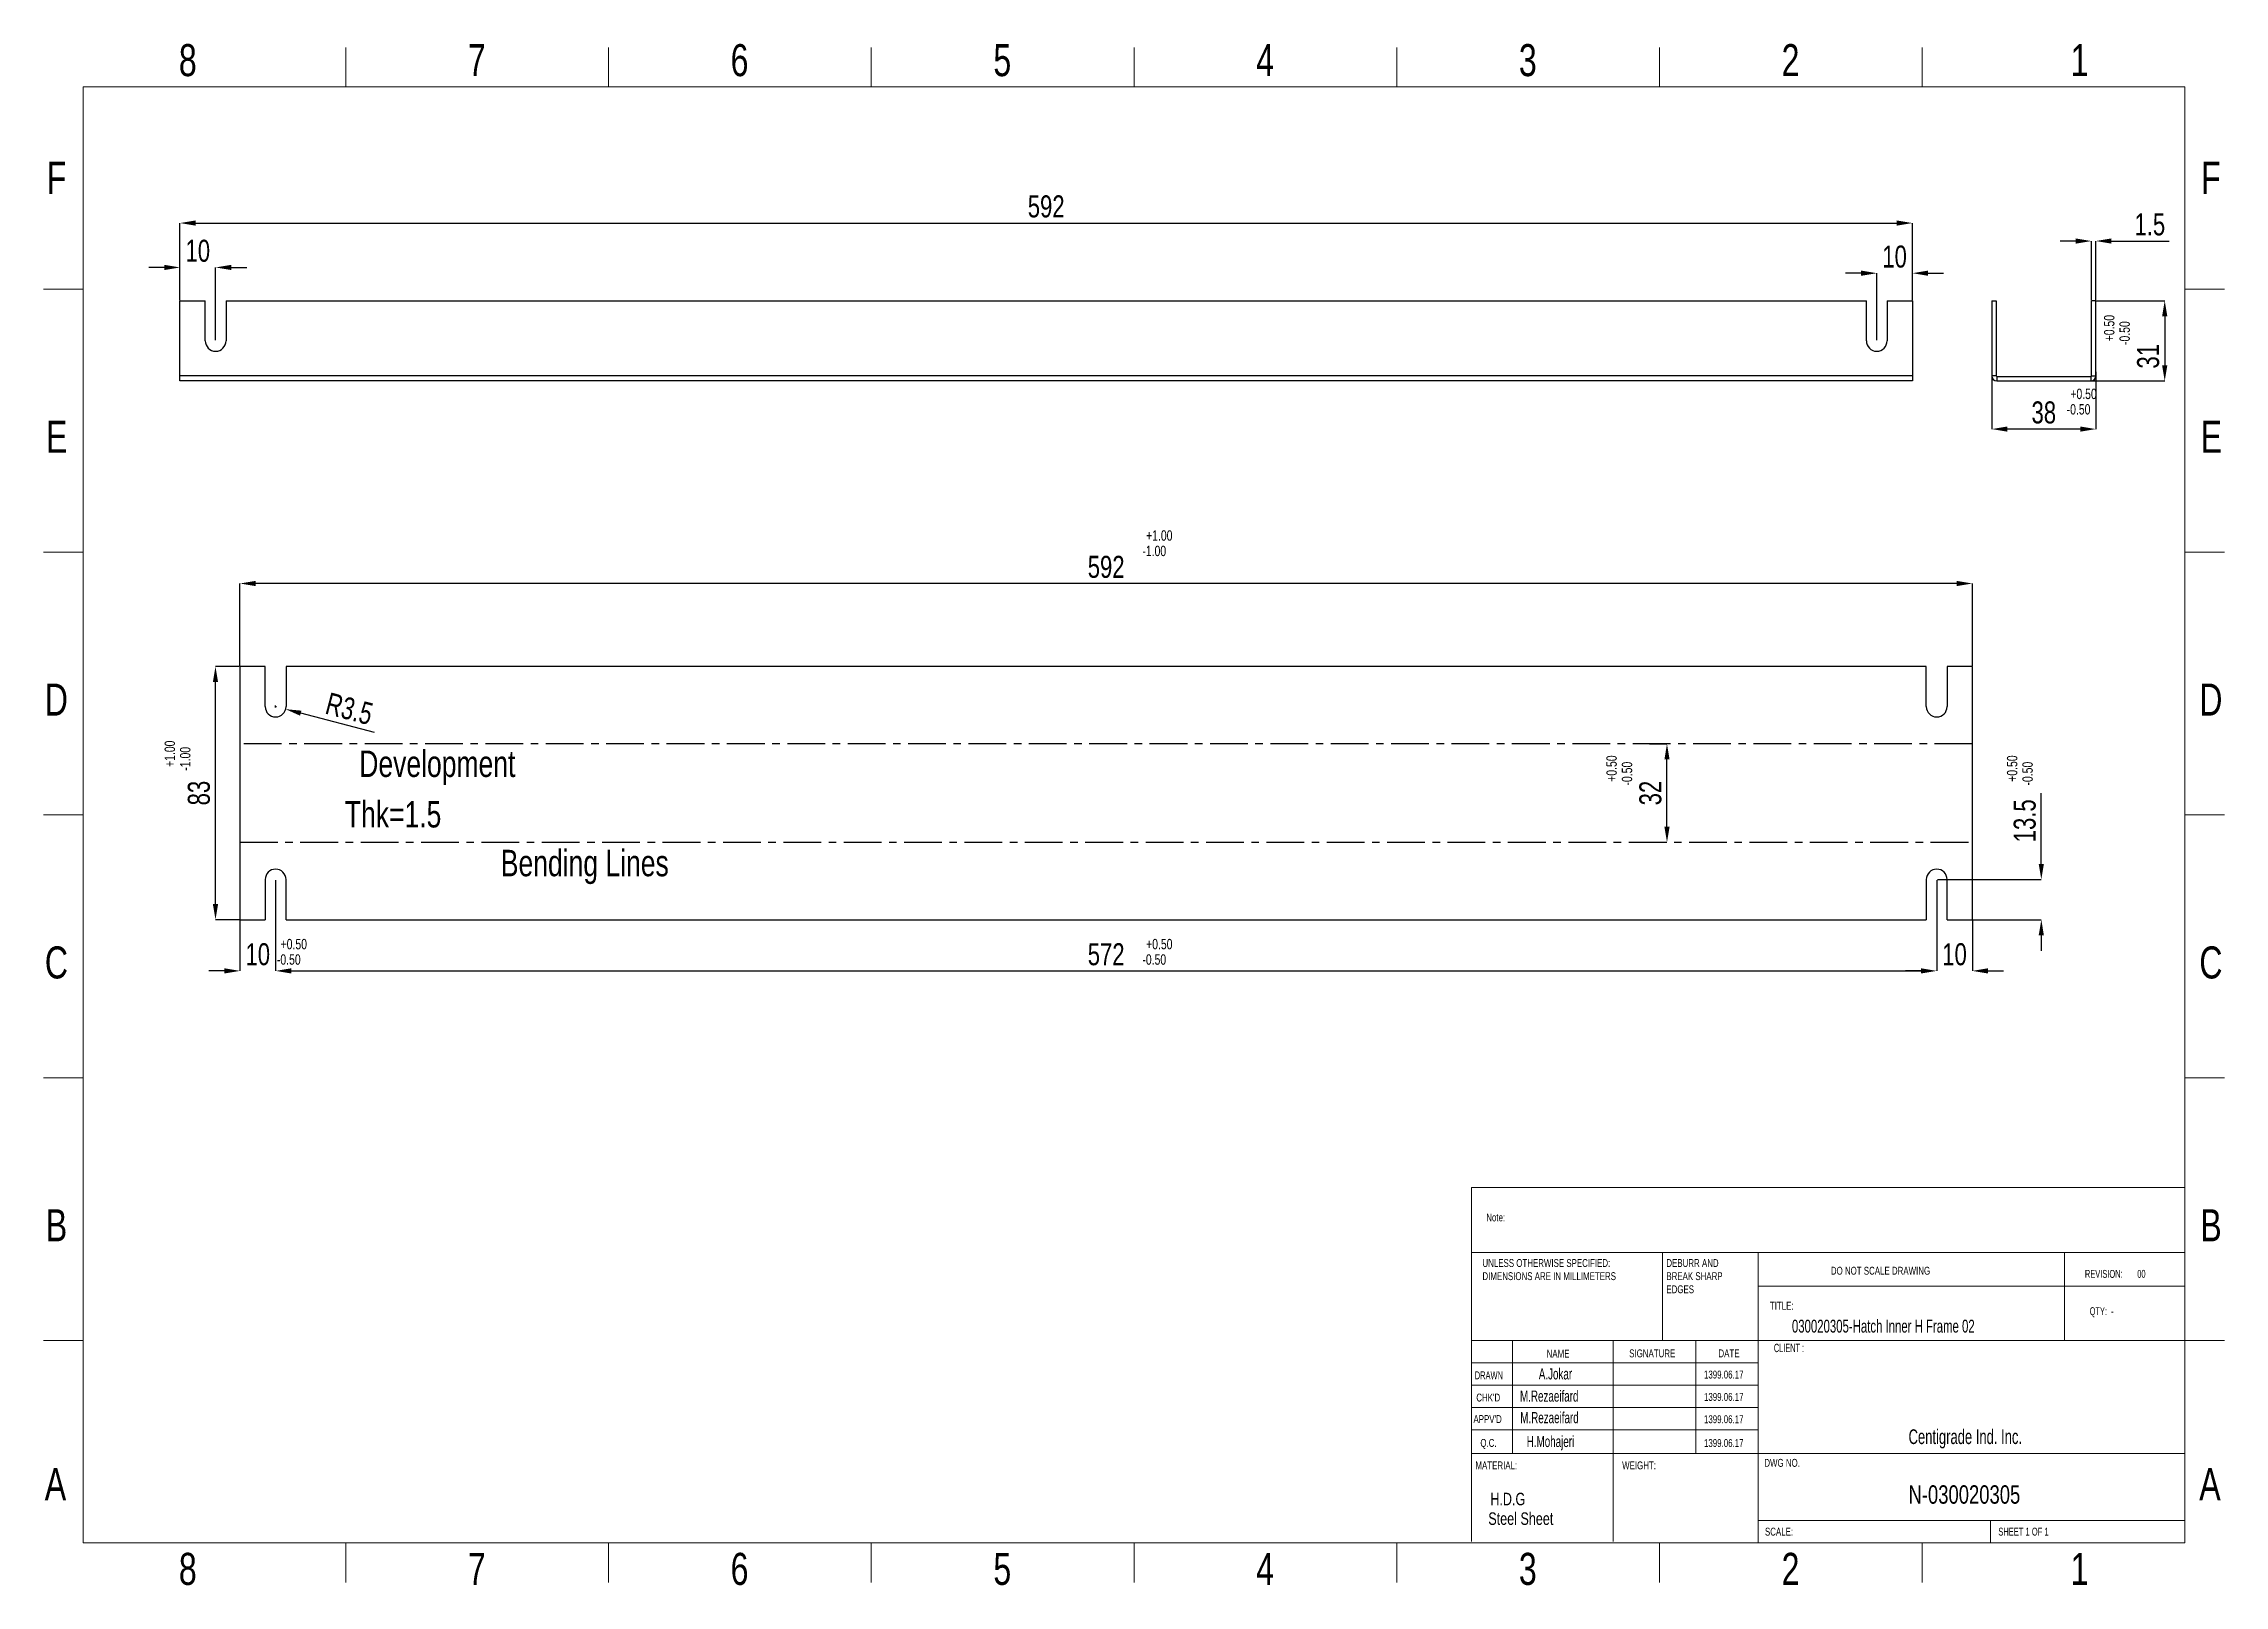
# Model space of a CAD drawing. Header units: millimetres. Extents: x 640 to 1374, y 227 to 745.
import ezdxf

# ---------------------------------------------------------------- set-up
doc = ezdxf.new("R2010")
doc.units = ezdxf.units.MM
doc.linetypes.add('CENTERX2', pattern=[20.32, 12.7, -2.54, 2.54, -2.54])
doc.styles.add('SLDTEXTSTYLE0', font='TXT', dxfattribs={"width": 0.75})
doc.styles.add('SLDTEXTSTYLE1', font='TXT', dxfattribs={"width": 0.686449})
doc.styles.add('SLDTEXTSTYLE2', font='TXT', dxfattribs={"width": 0.652778})
doc.styles.add('SLDTEXTSTYLE3', font='TXT', dxfattribs={"width": 0.692308})
doc.styles.add('SLDTEXTSTYLE4', font='TXT', dxfattribs={"width": 0.660714})
doc.styles.add('SLDTEXTSTYLE5', font='TXT', dxfattribs={"width": 0.678571})
doc.dimstyles.new('SLDDIMSTYLE0', dxfattribs={"dimscale": 3.5, "dimtxt": 2.116667, "dimasz": 1.5, "dimexe": 0, "dimexo": 0.0625, "dimgap": 0.529167, "dimtad": 1, "dimdec": 1, "dimrnd": 1e-09, "dimzin": 12, "dimdsep": 46, "dimtxsty": 'SLDTEXTSTYLE0', "dimcen": 0.09, "dimadec": 0, "dimazin": 3, "dimtfac": 1, "dimtdec": 1, "dimtofl": 0, "dimtmove": 0, "dimatfit": 3, "dimfxl": 1, "dimfrac": 2, "dimtolj": 1, "dimtzin": 12, "dimarcsym": 0})

# ---------------------------------------------------------------- blocks, each defined once
blk = doc.blocks.new('SW_NOTE_62')
at = {"color": 0, "linetype": 'Continuous', "lineweight": 0, "char_height": 1.5, "attachment_point": 1, "style": 'SLDTEXTSTYLE0'}
for s, insert in [('UNLESS OTHERWISE SPECIFIED:', (0, 1.93)), ('DIMENSIONS ARE IN MILLIMETERS', (0, -0.57))]:
    blk.add_mtext(s, dxfattribs=dict(at, insert=insert))
blk = doc.blocks.new('SW_NOTE_63')
at = {"color": 0, "linetype": 'Continuous', "lineweight": 0, "char_height": 1.5, "attachment_point": 1, "style": 'SLDTEXTSTYLE0'}
for s, insert in [('DEBURR AND', (0, 1.93)), ('BREAK SHARP', (0, -0.57)), ('EDGES', (0, -3.07))]:
    blk.add_mtext(s, dxfattribs=dict(at, insert=insert))
blk = doc.blocks.new('*D3')
at = {"color": 0, "lineweight": -2, "transparency": 16777216}
for p, q in [((685.63, 659.12), (685.63, 685.02)), ((690.88, 685.02), (1263.38, 685.02)), ((1268.63, 659.12), (1268.63, 685.02))]:
    blk.add_line(p, q, dxfattribs=at)
at = {"color": 0, "transparency": 16777216}
for points in [[(690.88, 685.9), (690.88, 684.15), (685.63, 685.02)], [(1263.38, 685.9), (1263.38, 684.15), (1268.63, 685.02)]]:
    blk.add_solid(points, dxfattribs=at)
at = {"layer": 'Defpoints', "color": 0, "transparency": 16777216}
for p in [(1268.63, 685.02), (685.63, 658.91), (1268.63, 658.91)]:
    blk.add_point(p, dxfattribs=at)
at = {"color": 0, "transparency": 16777216, "insert": (977.13, 690.58), "char_height": 7.408, "attachment_point": 5, "style": 'SLDTEXTSTYLE0'}
blk.add_mtext('\\A1;592', dxfattribs=at)
blk = doc.blocks.new('*D4')
at = {"color": 0, "lineweight": -2, "transparency": 16777216}
for p, q in [((680.38, 670.09), (675.13, 670.09)), ((685.63, 659.12), (685.63, 670.09)), ((697.63, 645.62), (697.63, 670.09)), ((702.88, 670.09), (708.13, 670.09))]:
    blk.add_line(p, q, dxfattribs=at)
at = {"color": 0, "transparency": 16777216}
for points in [[(680.38, 670.97), (680.38, 669.22), (685.63, 670.09)], [(702.88, 670.97), (702.88, 669.22), (697.63, 670.09)]]:
    blk.add_solid(points, dxfattribs=at)
at = {"layer": 'Defpoints', "color": 0, "transparency": 16777216}
for p in [(685.63, 670.09), (685.63, 658.91), (697.63, 645.41)]:
    blk.add_point(p, dxfattribs=at)
at = {"color": 0, "transparency": 16777216, "insert": (691.63, 675.65), "char_height": 7.408, "attachment_point": 5, "style": 'SLDTEXTSTYLE0'}
blk.add_mtext('\\A1;10', dxfattribs=at)
blk = doc.blocks.new('*D5')
at = {"color": 0, "lineweight": -2, "transparency": 16777216}
for p, q in [((1251.38, 668.16), (1246.13, 668.16)), ((1256.63, 645.62), (1256.63, 668.16)), ((1268.63, 659.12), (1268.63, 668.16)), ((1273.88, 668.16), (1279.13, 668.16))]:
    blk.add_line(p, q, dxfattribs=at)
at = {"color": 0, "transparency": 16777216}
for points in [[(1251.38, 669.03), (1251.38, 667.28), (1256.63, 668.16)], [(1273.88, 669.03), (1273.88, 667.28), (1268.63, 668.16)]]:
    blk.add_solid(points, dxfattribs=at)
at = {"layer": 'Defpoints', "color": 0, "transparency": 16777216}
for p in [(1268.63, 668.16), (1268.63, 658.91), (1256.63, 645.41)]:
    blk.add_point(p, dxfattribs=at)
at = {"color": 0, "transparency": 16777216, "insert": (1262.63, 673.71), "char_height": 7.408, "attachment_point": 5, "style": 'SLDTEXTSTYLE0'}
blk.add_mtext('\\A1;10', dxfattribs=at)
blk = doc.blocks.new('*D6')
at = {"color": 0, "lineweight": -2, "transparency": 16777216}
for p, q in [((1330.57, 658.91), (1353.54, 658.91)), ((1353.54, 653.66), (1353.54, 637.16)), ((1327.34, 631.91), (1353.54, 631.91))]:
    blk.add_line(p, q, dxfattribs=at)
at = {"color": 0, "transparency": 16777216}
for points in [[(1352.67, 653.66), (1354.42, 653.66), (1353.54, 658.91)], [(1352.67, 637.16), (1354.42, 637.16), (1353.54, 631.91)]]:
    blk.add_solid(points, dxfattribs=at)
at = {"layer": 'Defpoints', "color": 0, "transparency": 16777216}
for p in [(1330.35, 658.91), (1327.12, 631.91), (1353.54, 631.91)]:
    blk.add_point(p, dxfattribs=at)
at = {"color": 0, "transparency": 16777216, "insert": (1347.99, 640.21), "char_height": 7.408, "attachment_point": 5, "rotation": 90, "style": 'SLDTEXTSTYLE0'}
blk.add_mtext('\\A1;31', dxfattribs=at)
blk = doc.blocks.new('*D7')
at = {"color": 0, "lineweight": -2, "transparency": 16777216}
for p, q in [((1295.35, 636.23), (1295.35, 615.72)), ((1330.35, 635.01), (1330.35, 615.72)), ((1325.1, 615.72), (1300.6, 615.72))]:
    blk.add_line(p, q, dxfattribs=at)
at = {"color": 0, "transparency": 16777216}
for points in [[(1300.6, 616.59), (1300.6, 614.84), (1295.35, 615.72)], [(1325.1, 616.59), (1325.1, 614.84), (1330.35, 615.72)]]:
    blk.add_solid(points, dxfattribs=at)
at = {"layer": 'Defpoints', "color": 0, "transparency": 16777216}
for p in [(1295.35, 636.45), (1330.35, 635.22), (1295.35, 615.72)]:
    blk.add_point(p, dxfattribs=at)
at = {"color": 0, "transparency": 16777216, "insert": (1312.85, 621.27), "char_height": 7.408, "attachment_point": 5, "style": 'SLDTEXTSTYLE0'}
blk.add_mtext('\\A1;38', dxfattribs=at)
blk = doc.blocks.new('*D8')
at = {"color": 0, "lineweight": -2, "transparency": 16777216}
for p, q in [((1323.6, 678.97), (1318.35, 678.97)), ((1328.85, 659.12), (1328.85, 678.97)), ((1330.35, 659.12), (1330.35, 678.97)), ((1335.6, 678.97), (1355.02, 678.97))]:
    blk.add_line(p, q, dxfattribs=at)
at = {"color": 0, "transparency": 16777216}
for points in [[(1323.6, 679.85), (1323.6, 678.1), (1328.85, 678.97)], [(1335.6, 679.85), (1335.6, 678.1), (1330.35, 678.97)]]:
    blk.add_solid(points, dxfattribs=at)
at = {"layer": 'Defpoints', "color": 0, "transparency": 16777216}
for p in [(1330.35, 678.97), (1328.85, 658.91), (1330.35, 658.91)]:
    blk.add_point(p, dxfattribs=at)
at = {"color": 0, "transparency": 16777216, "insert": (1348.53, 684.53), "char_height": 7.408, "attachment_point": 5, "style": 'SLDTEXTSTYLE0'}
blk.add_mtext('\\A1;1.5', dxfattribs=at)
blk = doc.blocks.new('*D9')
at = {"color": 0, "lineweight": -2, "transparency": 16777216}
for p, q in [((705.81, 536.09), (705.81, 563.77)), ((1283.56, 563.77), (711.06, 563.77)), ((1288.81, 536.09), (1288.81, 563.77))]:
    blk.add_line(p, q, dxfattribs=at)
at = {"color": 0, "transparency": 16777216}
for points in [[(711.06, 564.65), (711.06, 562.9), (705.81, 563.77)], [(1283.56, 564.65), (1283.56, 562.9), (1288.81, 563.77)]]:
    blk.add_solid(points, dxfattribs=at)
at = {"layer": 'Defpoints', "color": 0, "transparency": 16777216}
for p in [(705.81, 563.77), (705.81, 535.87), (1288.81, 535.87)]:
    blk.add_point(p, dxfattribs=at)
at = {"color": 0, "transparency": 16777216, "insert": (997.31, 569.33), "char_height": 7.408, "attachment_point": 5, "style": 'SLDTEXTSTYLE0'}
blk.add_mtext('\\A1;592', dxfattribs=at)
blk = doc.blocks.new('*D10')
at = {"color": 0, "lineweight": -2, "transparency": 16777216}
for p, q in [((717.81, 463.97), (717.81, 433.46)), ((1276.81, 463.97), (1276.81, 433.46)), ((723.06, 433.46), (1271.56, 433.46))]:
    blk.add_line(p, q, dxfattribs=at)
at = {"color": 0, "transparency": 16777216}
for points in [[(723.06, 434.34), (723.06, 432.59), (717.81, 433.46)], [(1271.56, 434.34), (1271.56, 432.59), (1276.81, 433.46)]]:
    blk.add_solid(points, dxfattribs=at)
at = {"layer": 'Defpoints', "color": 0, "transparency": 16777216}
for p in [(717.81, 464.19), (1276.81, 464.19), (1276.81, 433.46)]:
    blk.add_point(p, dxfattribs=at)
at = {"color": 0, "transparency": 16777216, "insert": (997.31, 439.02), "char_height": 7.408, "attachment_point": 5, "style": 'SLDTEXTSTYLE0'}
blk.add_mtext('\\A1;572', dxfattribs=at)
blk = doc.blocks.new('*D11')
at = {"color": 0, "lineweight": -2, "transparency": 16777216}
for p, q in [((717.81, 463.97), (717.81, 433.46)), ((705.81, 450.47), (705.81, 433.46)), ((700.56, 433.46), (695.31, 433.46)), ((723.06, 433.46), (728.31, 433.46))]:
    blk.add_line(p, q, dxfattribs=at)
at = {"color": 0, "transparency": 16777216}
for points in [[(700.56, 434.34), (700.56, 432.59), (705.81, 433.46)], [(723.06, 434.34), (723.06, 432.59), (717.81, 433.46)]]:
    blk.add_solid(points, dxfattribs=at)
at = {"layer": 'Defpoints', "color": 0, "transparency": 16777216}
for p in [(717.81, 464.19), (705.81, 450.69), (705.81, 433.46)]:
    blk.add_point(p, dxfattribs=at)
at = {"color": 0, "transparency": 16777216, "insert": (711.81, 439.02), "char_height": 7.408, "attachment_point": 5, "style": 'SLDTEXTSTYLE0'}
blk.add_mtext('\\A1;10', dxfattribs=at)
blk = doc.blocks.new('*D12')
at = {"color": 0, "lineweight": -2, "transparency": 16777216}
for p, q in [((1276.81, 463.97), (1276.81, 433.46)), ((1288.81, 450.47), (1288.81, 433.46)), ((1271.56, 433.46), (1266.31, 433.46)), ((1294.06, 433.46), (1299.31, 433.46))]:
    blk.add_line(p, q, dxfattribs=at)
at = {"color": 0, "transparency": 16777216}
for points in [[(1271.56, 434.34), (1271.56, 432.59), (1276.81, 433.46)], [(1294.06, 434.34), (1294.06, 432.59), (1288.81, 433.46)]]:
    blk.add_solid(points, dxfattribs=at)
at = {"layer": 'Defpoints', "color": 0, "transparency": 16777216}
for p in [(1276.81, 464.19), (1288.81, 450.69), (1288.81, 433.46)]:
    blk.add_point(p, dxfattribs=at)
at = {"color": 0, "transparency": 16777216, "insert": (1282.81, 439.02), "char_height": 7.408, "attachment_point": 5, "style": 'SLDTEXTSTYLE0'}
blk.add_mtext('\\A1;10', dxfattribs=at)
blk = doc.blocks.new('*D13')
at = {"color": 0, "lineweight": -2, "transparency": 16777216}
for p, q in [((1312.01, 469.44), (1312.01, 493.21)), ((1277.03, 464.19), (1312.01, 464.19)), ((1289.03, 450.69), (1312.01, 450.69)), ((1312.01, 445.44), (1312.01, 440.19))]:
    blk.add_line(p, q, dxfattribs=at)
at = {"color": 0, "transparency": 16777216}
for points in [[(1311.13, 469.44), (1312.88, 469.44), (1312.01, 464.19)], [(1311.13, 445.44), (1312.88, 445.44), (1312.01, 450.69)]]:
    blk.add_solid(points, dxfattribs=at)
at = {"layer": 'Defpoints', "color": 0, "transparency": 16777216}
for p in [(1276.81, 464.19), (1312.01, 464.19), (1288.81, 450.69)]:
    blk.add_point(p, dxfattribs=at)
at = {"color": 0, "transparency": 16777216, "insert": (1306.45, 483.95), "char_height": 7.408, "attachment_point": 5, "rotation": 90, "style": 'SLDTEXTSTYLE0'}
blk.add_mtext('\\A1;13.5', dxfattribs=at)
blk = doc.blocks.new('*D14')
at = {"color": 0, "lineweight": -2, "transparency": 16777216}
for p, q in [((717.5, 522.37), (718.13, 522.37)), ((717.81, 522.06), (717.81, 522.69)), ((751.06, 513.66), (726.28, 520.15))]:
    blk.add_line(p, q, dxfattribs=at)
at = {"color": 0, "transparency": 16777216}
blk.add_solid([(726.5, 521), (726.05, 519.31), (721.2, 521.49)], dxfattribs=at)
at = {"layer": 'Defpoints', "color": 0, "transparency": 16777216}
for p in [(717.81, 522.37), (721.2, 521.49)]:
    blk.add_point(p, dxfattribs=at)
at = {"color": 0, "transparency": 16777216, "insert": (742.62, 521.62), "char_height": 7.408, "attachment_point": 5, "rotation": 345.31193, "style": 'SLDTEXTSTYLE0'}
blk.add_mtext('\\A1;R3.5', dxfattribs=at)
blk = doc.blocks.new('*D15')
at = {"color": 0, "lineweight": -2, "transparency": 16777216}
for p, q in [((705.59, 535.87), (697.58, 535.87)), ((697.58, 455.94), (697.58, 530.62)), ((705.59, 450.69), (697.58, 450.69))]:
    blk.add_line(p, q, dxfattribs=at)
at = {"color": 0, "transparency": 16777216}
for points in [[(696.7, 530.62), (698.45, 530.62), (697.58, 535.87)], [(696.7, 455.94), (698.45, 455.94), (697.58, 450.69)]]:
    blk.add_solid(points, dxfattribs=at)
at = {"layer": 'Defpoints', "color": 0, "transparency": 16777216}
for p in [(697.58, 535.87), (705.81, 535.87), (705.81, 450.69)]:
    blk.add_point(p, dxfattribs=at)
at = {"color": 0, "transparency": 16777216, "insert": (692.02, 493.28), "char_height": 7.408, "attachment_point": 5, "rotation": 90, "style": 'SLDTEXTSTYLE0'}
blk.add_mtext('\\A1;83', dxfattribs=at)
blk = doc.blocks.new('*D16')
at = {"color": 0, "lineweight": -2, "transparency": 16777216}
for p, q in [((1180.13, 509.83), (1186.04, 509.83)), ((1186.04, 481.98), (1186.04, 504.58)), ((1180.13, 476.73), (1186.04, 476.73))]:
    blk.add_line(p, q, dxfattribs=at)
at = {"color": 0, "transparency": 16777216}
for points in [[(1185.17, 504.58), (1186.92, 504.58), (1186.04, 509.83)], [(1185.17, 481.98), (1186.92, 481.98), (1186.04, 476.73)]]:
    blk.add_solid(points, dxfattribs=at)
at = {"layer": 'Defpoints', "color": 0, "transparency": 16777216}
for p in [(1179.91, 509.83), (1186.04, 509.83), (1179.91, 476.73)]:
    blk.add_point(p, dxfattribs=at)
at = {"color": 0, "transparency": 16777216, "insert": (1180.49, 493.28), "char_height": 7.408, "attachment_point": 5, "rotation": 90, "style": 'SLDTEXTSTYLE0'}
blk.add_mtext('\\A1;32', dxfattribs=at)

msp = doc.modelspace()

# ---------------------------------------------------------------- linework, layer by layer
at = {"color": 7, "linetype": 'Continuous', "lineweight": 18}
for p, q in [((741.42, 730.87), (741.42, 744.13)), ((829.84, 730.87), (829.84, 744.13)), ((918.26, 730.87), (918.26, 744.13)), ((1006.68, 744.13), (1006.68, 730.87)), ((1006.68, 730.87), (1006.68, 744.13)), ((1095.1, 730.87), (1095.1, 744.13)), ((1183.52, 730.87), (1183.52, 744.13)), ((1271.94, 730.87), (1271.94, 744.13)), ((653.01, 241.03), (653.01, 730.87)), ((653.01, 730.87), (1360.35, 730.87)), ((1360.35, 730.87), (1360.35, 241.03)), ((653.01, 662.79), (639.74, 662.79)), ((1360.35, 662.79), (1373.62, 662.79)), ((653.01, 574.37), (639.74, 574.37)), ((1360.35, 574.37), (1373.62, 574.37)), ((639.74, 485.95), (653.01, 485.95)), ((653.01, 485.95), (639.74, 485.95)), ((1373.62, 485.95), (1360.35, 485.95)), ((1360.35, 485.95), (1373.62, 485.95)), ((653.01, 397.53), (639.74, 397.53)), ((1360.35, 397.53), (1373.62, 397.53)), ((1120.21, 360.57), (1360.35, 360.57)), ((1120.21, 360.57), (1120.21, 338.73)), ((1120.21, 338.73), (1360.35, 338.73)), ((1120.21, 338.73), (1120.21, 241.47)), ((1184.58, 338.73), (1184.58, 309.11)), ((1216.76, 338.73), (1216.76, 241.03)), ((1319.84, 309.11), (1319.84, 338.73)), ((1360.35, 327.46), (1216.76, 327.46)), ((653.01, 309.11), (639.74, 309.11)), ((1360.35, 309.11), (1120.21, 309.11)), ((1134, 309.11), (1134, 271.09)), ((1167.94, 309.11), (1167.94, 241.47)), ((1195.73, 309.11), (1195.73, 271.09)), ((1216.76, 241.47), (1216.76, 309.11)), ((1360.35, 309.11), (1373.62, 309.11)), ((1216.76, 301.6), (1120.21, 301.6)), ((1216.76, 294.08), (1120.21, 294.08)), ((1216.76, 286.57), (1120.21, 286.57)), ((1216.76, 279.05), (1120.21, 279.05)), ((1138.6, 271.09), (1120.21, 271.09)), ((1138.6, 271.09), (1360.35, 271.09)), ((1216.76, 248.55), (1360.35, 248.55)), ((1294.92, 241.03), (1294.92, 248.55)), ((1360.35, 241.03), (653.01, 241.03)), ((741.42, 241.03), (741.42, 227.77)), ((829.84, 241.03), (829.84, 227.77)), ((918.26, 241.03), (918.26, 227.77)), ((1006.68, 227.77), (1006.68, 241.03)), ((1006.68, 241.03), (1006.68, 227.77)), ((1095.1, 241.03), (1095.1, 227.77)), ((1183.52, 241.03), (1183.52, 227.77)), ((1271.94, 241.03), (1271.94, 227.77))]:
    msp.add_line(p, q, dxfattribs=at)
at = {"color": 7, "linetype": 'Continuous', "lineweight": 25}
for p, q in [((685.63, 633.61), (685.63, 658.91)), ((685.63, 658.91), (694.13, 658.91)), ((694.13, 645.41), (694.13, 658.91)), ((701.13, 658.91), (701.13, 645.41)), ((701.13, 658.91), (1253.13, 658.91)), ((1253.13, 645.41), (1253.13, 658.91)), ((1260.13, 658.91), (1260.13, 645.41)), ((1260.13, 658.91), (1268.63, 658.91)), ((1268.63, 658.91), (1268.63, 633.61)), ((1295.35, 658.91), (1296.85, 658.91)), ((1295.35, 658.91), (1295.35, 633.61)), ((1296.85, 658.91), (1296.85, 633.61)), ((1330.35, 658.91), (1328.85, 658.91)), ((1328.85, 633.61), (1328.85, 658.91)), ((1330.35, 633.61), (1330.35, 658.91)), ((1268.63, 633.61), (685.63, 633.61)), ((685.63, 631.91), (685.63, 633.61)), ((1268.63, 631.91), (685.63, 631.91)), ((1268.63, 633.61), (1268.63, 631.91)), ((1296.85, 633.61), (1295.35, 633.61)), ((1297.05, 633.41), (1297.05, 631.91)), ((1297.05, 633.41), (1328.65, 633.41)), ((1297.05, 631.91), (1328.65, 631.91)), ((1328.65, 633.41), (1328.65, 631.91)), ((1328.85, 633.61), (1330.35, 633.61)), ((714.31, 535.87), (705.81, 535.87)), ((705.81, 535.87), (705.81, 450.69)), ((714.31, 522.37), (714.31, 535.87)), ((721.31, 535.87), (721.31, 522.37)), ((1273.31, 535.87), (721.31, 535.87)), ((1273.31, 522.37), (1273.31, 535.87)), ((1280.31, 535.87), (1280.31, 522.37)), ((1288.81, 535.87), (1280.31, 535.87)), ((1288.81, 450.69), (1288.81, 535.87)), ((714.31, 464.19), (714.31, 450.69)), ((721.31, 450.69), (721.31, 464.19)), ((1273.31, 464.19), (1273.31, 450.69)), ((1280.31, 450.69), (1280.31, 464.19)), ((705.81, 450.69), (714.31, 450.69)), ((721.31, 450.69), (1273.31, 450.69)), ((1280.31, 450.69), (1288.81, 450.69))]:
    msp.add_line(p, q, dxfattribs=at)
at = {"color": 7, "linetype": 'CENTERX2'}
for p, q in [((1288.81, 509.83), (705.81, 509.83)), ((705.81, 476.73), (1288.81, 476.73))]:
    msp.add_line(p, q, dxfattribs=at)
at = {"color": 7, "linetype": 'Continuous', "lineweight": 25}
for centre, radius, start, end in [((697.63, 645.41), 3.5, 180, 0), ((1256.63, 645.41), 3.5, 180, 0), ((1297.05, 633.61), 1.7, 180, 270), ((1297.05, 633.61), 0.2, 180, 270), ((1328.65, 633.61), 1.7, 270, 0), ((1328.65, 633.61), 0.2, 270, 0), ((717.81, 522.37), 3.5, 180, 0), ((1276.81, 522.37), 3.5, 180, 0), ((717.81, 464.19), 3.5, 0, 180), ((1276.81, 464.19), 3.5, 0, 180)]:
    msp.add_arc(centre, radius, start, end, dxfattribs=at)

# ---------------------------------------------------------------- block references
at = {"color": 7, "linetype": 'Continuous', "lineweight": 18, "xscale": 1.768371342576897, "yscale": 1.768371342576897, "zscale": 1.768371342576897}
for name, p in [('SW_NOTE_62', (1123.94, 333.11)), ('SW_NOTE_63', (1185.83, 333.11))]:
    msp.add_blockref(name, p, dxfattribs=at)

# ---------------------------------------------------------------- texts
at = {"color": 7, "linetype": 'Continuous', "lineweight": 18}
for s, insert, char_height, attachment_point, style in [('8', (688.26, 745.22), 10.78, 2, 'SLDTEXTSTYLE0'), ('7', (785.52, 745.22), 10.78, 2, 'SLDTEXTSTYLE0'), ('6', (873.94, 745.22), 10.78, 2, 'SLDTEXTSTYLE0'), ('5', (962.36, 745.22), 10.78, 2, 'SLDTEXTSTYLE0'), ('4', (1050.78, 745.22), 10.78, 2, 'SLDTEXTSTYLE0'), ('3', (1139.2, 745.22), 10.78, 2, 'SLDTEXTSTYLE0'), ('2', (1227.62, 745.22), 10.78, 2, 'SLDTEXTSTYLE0'), ('1', (1324.88, 745.22), 10.78, 2, 'SLDTEXTSTYLE0'), ('F', (644.05, 705.63), 10.78, 2, 'SLDTEXTSTYLE0'), ('F', (1369.08, 705.63), 10.78, 2, 'SLDTEXTSTYLE0'), ('E', (644.18, 618.54), 10.78, 2, 'SLDTEXTSTYLE0'), ('E', (1369.21, 618.54), 10.78, 2, 'SLDTEXTSTYLE0'), ('D', (644.04, 530.12), 10.78, 2, 'SLDTEXTSTYLE0'), ('D', (1369.07, 530.12), 10.78, 2, 'SLDTEXTSTYLE0'), ('C', (644.05, 441.7), 10.78, 2, 'SLDTEXTSTYLE0'), ('C', (1369.08, 441.7), 10.78, 2, 'SLDTEXTSTYLE0'), ('B', (644.08, 353.28), 10.78, 2, 'SLDTEXTSTYLE0'), ('B', (1369.11, 353.28), 10.78, 2, 'SLDTEXTSTYLE0'), ('Note:', (1125.22, 351.85), 2.653, 1, 'SLDTEXTSTYLE0'), ('DO NOT SCALE DRAWING', (1241.19, 333.93), 2.6526, 1, 'SLDTEXTSTYLE0'), ('REVISION:       00', (1326.67, 332.87), 2.6526, 1, 'SLDTEXTSTYLE2'), ('TITLE:', (1220.67, 322.14), 2.653, 1, 'SLDTEXTSTYLE0'), ('030020305-Hatch Inner H Frame 02', (1228.09, 316.13), 4.3325, 1, 'SLDTEXTSTYLE4'), ('QTY:  -', (1328.3, 320.32), 2.653, 1, 'SLDTEXTSTYLE5'), ('NAME', (1145.54, 306.02), 2.653, 1, 'SLDTEXTSTYLE0'), ('SIGNATURE', (1173.32, 306.13), 2.653, 1, 'SLDTEXTSTYLE0'), ('DATE', (1203.35, 306.13), 2.653, 1, 'SLDTEXTSTYLE0'), ('CLIENT :', (1222, 308.03), 2.807, 1, 'SLDTEXTSTYLE4'), ('DRAWN', (1121.35, 298.74), 2.653, 1, 'SLDTEXTSTYLE1'), ('A.Jokar', (1142.9, 299.78), 3.743, 1, 'SLDTEXTSTYLE4'), ('1399.06.17', (1198.49, 299), 2.653, 1, 'SLDTEXTSTYLE0'), ("CHK'D", (1121.87, 291.27), 2.653, 1, 'SLDTEXTSTYLE0'), ('M.Rezaeifard', (1136.58, 292.31), 3.7431, 1, 'SLDTEXTSTYLE4'), ('1399.06.17', (1198.49, 291.48), 2.653, 1, 'SLDTEXTSTYLE0'), ("APPV'D", (1120.92, 284.03), 2.653, 1, 'SLDTEXTSTYLE0'), ('M.Rezaeifard', (1136.66, 285.06), 3.7431, 1, 'SLDTEXTSTYLE4'), ('1399.06.17', (1198.49, 283.97), 2.653, 1, 'SLDTEXTSTYLE0'), ('Centigrade Ind. Inc.', (1267.34, 279.25), 4.9514, 1, 'SLDTEXTSTYLE4'), ('Q.C.', (1123.24, 276), 2.653, 1, 'SLDTEXTSTYLE0'), ('H.Mohajeri', (1138.84, 277.04), 3.743, 1, 'SLDTEXTSTYLE4'), ('1399.06.17', (1198.49, 275.97), 2.653, 1, 'SLDTEXTSTYLE0'), ('A', (643.73, 266.19), 10.78, 2, 'SLDTEXTSTYLE0'), ('MATERIAL:', (1121.58, 268.45), 2.653, 1, 'SLDTEXTSTYLE0'), ('WEIGHT:', (1170.95, 268.45), 2.65, 1, 'SLDTEXTSTYLE0'), ('DWG NO.', (1218.8, 269.3), 2.653, 1, 'SLDTEXTSTYLE0'), ('A', (1368.76, 266.19), 10.78, 2, 'SLDTEXTSTYLE0'), ('SCALE:', (1219.01, 246.16), 2.653, 1, 'SLDTEXTSTYLE0'), ('SHEET 1 OF 1', (1297.54, 246.16), 2.6526, 1, 'SLDTEXTSTYLE3'), ('8', (688.26, 237.7), 10.78, 2, 'SLDTEXTSTYLE0'), ('7', (785.52, 237.7), 10.78, 2, 'SLDTEXTSTYLE0'), ('6', (873.94, 237.7), 10.78, 2, 'SLDTEXTSTYLE0'), ('5', (962.36, 237.7), 10.78, 2, 'SLDTEXTSTYLE0'), ('4', (1050.78, 237.7), 10.78, 2, 'SLDTEXTSTYLE0'), ('3', (1139.2, 237.7), 10.78, 2, 'SLDTEXTSTYLE0'), ('2', (1227.62, 237.7), 10.78, 2, 'SLDTEXTSTYLE0'), ('1', (1324.88, 237.7), 10.78, 2, 'SLDTEXTSTYLE0')]:
    msp.add_mtext(s, dxfattribs=dict(at, insert=insert, char_height=char_height, attachment_point=attachment_point, style=style))
at = {"char_height": 3.5, "attachment_point": 1, "rotation": 90, "style": 'SLDTEXTSTYLE0'}
for s, insert in [('+0.50', (1333.11, 645.24)), ('-0.50', (1338.3, 644)), ('+1.00', (680.45, 502.05)), ('-1.00', (685.64, 500.81)), ('+0.50', (1165.64, 497.07)), ('-0.50', (1170.83, 495.82)), ('+0.50', (1300.44, 497.07)), ('-0.50', (1305.63, 495.82))]:
    msp.add_mtext_dynamic_manual_height_columns(s, width=9.5008, gutter_width=12.22, heights=[0], dxfattribs=dict(at, insert=insert))
at = {"char_height": 3.5, "attachment_point": 1, "style": 'SLDTEXTSTYLE0'}
for s, insert in [('-0.50', (1320.54, 624.12)), ('+0.50', (1321.78, 629.31)), ('+1.00', (1010.75, 581.67)), ('-1.00', (1009.5, 576.48)), ('+0.50', (719.49, 444.23)), ('+0.50', (1010.75, 444.23)), ('-0.50', (718.25, 439.04)), ('-0.50', (1009.5, 439.04))]:
    msp.add_mtext_dynamic_manual_height_columns(s, width=9.5008, gutter_width=12.22, heights=[0], dxfattribs=dict(at, insert=insert))
at = {"char_height": 8.89, "attachment_point": 5, "style": 'SLDTEXTSTYLE0'}
for s, insert in [('Development', (772.23, 501.8)), ('Thk=1.5', (757.35, 486.08)), ('Bending Lines', (821.86, 468.4))]:
    msp.add_mtext(s, dxfattribs=dict(at, insert=insert))
at = {"color": 7, "linetype": 'Continuous', "lineweight": 0, "attachment_point": 1, "style": 'SLDTEXTSTYLE0'}
for s, insert, char_height in [('H.D.G', (1126.59, 257.91), 4.22), ('Steel Sheet', (1125.91, 251.32), 4.2195)]:
    msp.add_mtext(s, dxfattribs=dict(at, insert=insert, char_height=char_height))
at = {"color": 7, "linetype": 'Continuous', "lineweight": 18, "insert": (1267.31, 260.42), "char_height": 6.1893, "width": 44.8724, "attachment_point": 1, "style": 'SLDTEXTSTYLE0'}
msp.add_mtext('N-030020305', dxfattribs=at)

# ---------------------------------------------------------------- dimensions: what is measured, and where the dimension line sits
for base, p1, p2, text, picture, middle in [((1268.63, 685.02), (685.63, 658.91), (1268.63, 658.91), '592', '*D3', (977.13, 690.58)), ((685.63, 670.09), (697.63, 645.41), (685.63, 658.91), '10', '*D4', (691.63, 675.65)), ((1268.63, 668.16), (1256.63, 645.41), (1268.63, 658.91), '10', '*D5', (1262.63, 673.71)), ((1295.35, 615.72), (1330.35, 635.22), (1295.35, 636.45), '38', '*D7', (1312.85, 621.27)), ((705.81, 563.77), (1288.81, 535.87), (705.81, 535.87), '592', '*D9', (997.31, 569.33)), ((705.81, 433.46), (717.81, 464.19), (705.81, 450.69), '10', '*D11', (711.81, 439.02)), ((1276.81, 433.46), (717.81, 464.19), (1276.81, 464.19), '572', '*D10', (997.31, 439.02)), ((1288.81, 433.46), (1276.81, 464.19), (1288.81, 450.69), '10', '*D12', (1282.81, 439.02))]:
    dim = msp.add_linear_dim(base=base, p1=p1, p2=p2, text=text, dimstyle='SLDDIMSTYLE0')
    dim.commit()
    dim.dimension.update_dxf_attribs({"geometry": picture, "text_midpoint": middle})
dim = msp.add_linear_dim(base=(1330.35, 678.97), p1=(1328.85, 658.91), p2=(1330.35, 658.91), dimstyle='SLDDIMSTYLE0')
dim.commit()
dim.dimension.update_dxf_attribs({"geometry": '*D8', "text_midpoint": (1348.53, 678.97), "dimtype": 160})
dim = msp.add_linear_dim(base=(1353.54, 631.91), p1=(1330.35, 658.91), p2=(1327.12, 631.91), angle=90, text='31', dimstyle='SLDDIMSTYLE0')
dim.commit()
dim.dimension.update_dxf_attribs({"geometry": '*D6', "text_midpoint": (1353.54, 640.21), "dimtype": 160})
for base, p1, p2, text, picture, middle in [((697.58, 535.87), (705.81, 450.69), (705.81, 535.87), '83', '*D15', (692.02, 493.28)), ((1186.04, 509.83), (1179.91, 476.73), (1179.91, 509.83), '32', '*D16', (1180.49, 493.28))]:
    dim = msp.add_linear_dim(base=base, p1=p1, p2=p2, angle=90, text=text, dimstyle='SLDDIMSTYLE0')
    dim.commit()
    dim.dimension.update_dxf_attribs({"geometry": picture, "text_midpoint": middle})
dim = msp.add_radius_dim(center=(717.81, 522.37), mpoint=(721.2, 521.49), dimstyle='SLDDIMSTYLE0')
dim.commit()
dim.dimension.update_dxf_attribs({"geometry": '*D14', "text_midpoint": (742.62, 521.62)})
dim = msp.add_linear_dim(base=(1312.01, 464.19), p1=(1288.81, 450.69), p2=(1276.81, 464.19), angle=90, dimstyle='SLDDIMSTYLE0')
dim.commit()
dim.dimension.update_dxf_attribs({"geometry": '*D13', "text_midpoint": (1306.45, 483.95)})

doc.saveas('drawing.dxf')
